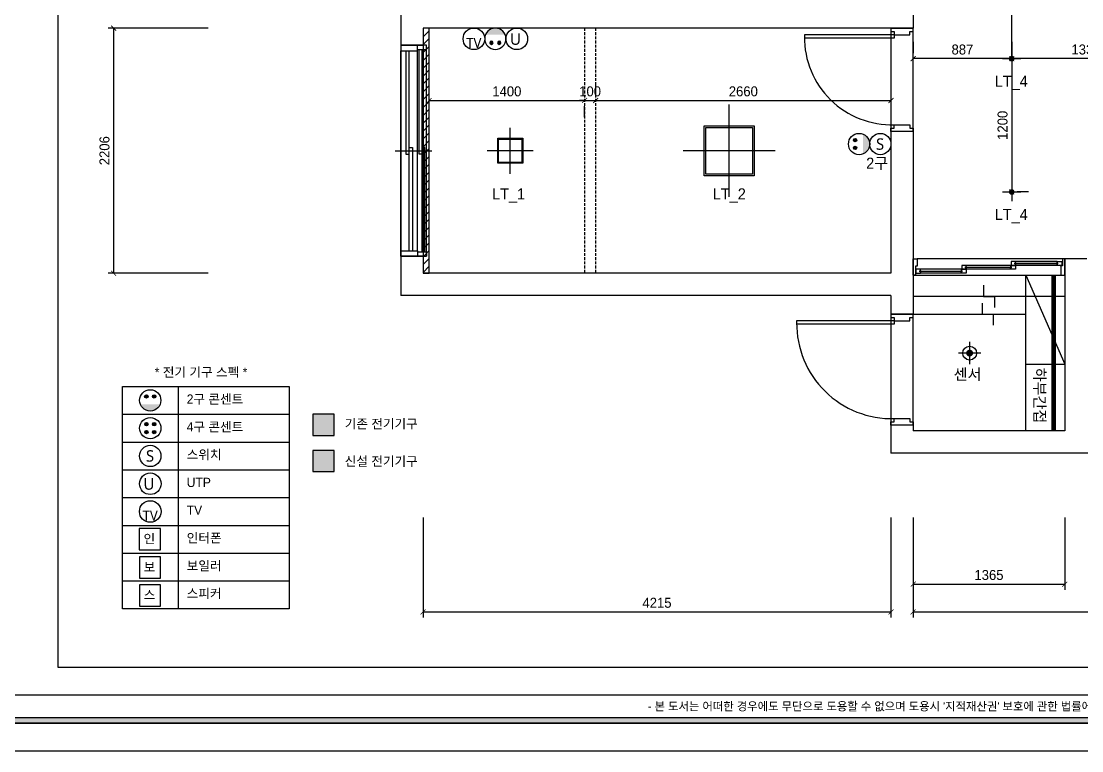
# Model space of a CAD drawing. Header units: inches. Extents: x 69359 to 144970, y -4972 to 56514.
# Drawn here: x 98087 to 107640, y 22541 to 29108 of the extents above; entities that cross this region are included whole.
import ezdxf
from ezdxf.enums import TextEntityAlignment as Align

# ---------------------------------------------------------------- set-up
doc = ezdxf.new("R2010")
doc.units = ezdxf.units.IN
doc.header["$LTSCALE"] = 50
doc.header["$MEASUREMENT"] = 0
doc.linetypes.add('DASHED', pattern=[0.75, 0.5, -0.25])
doc.linetypes.add('HID', pattern=[2.5, 1.5, -1])
for name, color, linetype in [('0-ELC TEXT', 7, 'Continuous'), ('02-WAL', 2, 'Continuous'), ('03-WAL NEW', 3, 'Continuous'), ('04-WIN', 4, 'Continuous'), ('06-FUR', 6, 'Continuous'), ('06-LIGHT', 4, 'Continuous'), ('07-DIM', 5, 'Continuous'), ('07-DIM WAL', 5, 'Continuous'), ('3.기호.계단선', 30, 'Continuous'), ('CEIL-LIGHT', 7, 'Continuous'), ('FORM(YOURNAME)-1', 1, 'Continuous'), ('FORM(YOURNAME)-11', 1, 'Continuous'), ('FUR', 8, 'DASHED'), ('RC-LIGHT', 7, 'Continuous'), ('도면층4', 4, 'Continuous'), ('도면층5', 5, 'Continuous'), ('도면층8', 8, 'Continuous'), ('설비', 7, 'Continuous')]:
    doc.layers.add(name, color=color, linetype=linetype)
doc.styles.get("Standard").update_dxf_attribs({"font": 'txt.shx', "bigfont": 'whgtxt.shx'})
doc.styles.add('YOURNAME', font='HY울릉도M.TTF')
doc.styles.add('코레일둥고', font='Korail_Round_Gothic_Medium.ttf')
doc.dimstyles.new('YOURNAME-50', dxfattribs={"dimscale": 50, "dimtxt": 1.8, "dimasz": 0.9, "dimexe": 1, "dimexo": 3, "dimgap": 0.7, "dimtad": 1, "dimdec": 0, "dimzin": 0, "dimdsep": 46, "dimtxsty": 'YOURNAME', "dimblk": 'ARCHTICK', "dimcen": 0, "dimclrd": 1, "dimclre": 1, "dimclrt": 7, "dimadec": 0, "dimazin": 0, "dimtfac": 1, "dimtdec": 0, "dimtix": 1, "dimtmove": 2, "dimatfit": 3, "dimldrblk": 'ARCHTICK', "dimfxl": 1, "dimtolj": 1, "dimtzin": 0, "dimarcsym": 0})

# ---------------------------------------------------------------- blocks, each defined once
blk = doc.blocks.new('FORM-ELEVATION')
at = {"layer": 'FORM(YOURNAME)-11'}
h = blk.add_hatch(color=256, dxfattribs=at)
h.dxf.hatch_style = 1
h.paths.add_polyline_path([(-10309, 35708), (71691, 35708), (71691, 35508), (-10309, 35508)])
h.paths.add_polyline_path([(-10309, -21492), (71691, -21492), (71691, -21692), (-10309, -21692)])
at = {"layer": 'Defpoints', "color": 158}
blk.add_line((62481, -20692), (-10309, -20692), dxfattribs=at)
for points in [[(-10309, -21692), (71691, -21692), (71691, 35708), (-10309, 35708)], [(-8309, 33708), (61071, 33708), (61071, -19692), (-8309, -19692)]]:
    blk.add_lwpolyline(points, close=True, dxfattribs=at)
at = {"layer": 'FORM(YOURNAME)-11', "color": 250}
blk.add_lwpolyline([(-11309, -22692), (72691, -22692), (72691, 36708), (-11309, 36708)], close=True, dxfattribs=at)
at = {"layer": 'FORM(YOURNAME)-11'}
blk.add_lwpolyline([(-10309, -21492), (71691, -21492), (71691, -21692), (-10309, -21692)], close=True, dxfattribs=at)
at = {"layer": 'FORM(YOURNAME)-11', "color": 1, "style": 'YOURNAME'}
blk.add_text("- 본 도서는 어떠한 경우에도 무단으로 도용할 수 없으며 도용시 '지적재산권' 보호에 관한 법률에 의거, 법적 분쟁이 발생합니다.  또한 본 도서에 관한 모든 저작권은 당사에 있습니다. -", height=300, dxfattribs=at).set_placement((28146, -21092), align=Align.MIDDLE_CENTER)
at = {"layer": 'FORM(YOURNAME)-11', "color": 3, "style": 'YOURNAME'}
for tag, height, p in [('1', 450, (71041, -1219)), ('2', 450, (71041, -1863)), ('3', 450, (71041, -3150)), ('4', 450, (71041, -5081)), ('5', 515, (71041, -7398)), ('6', 515, (71041, -9650)), ('7', 515, (71041, -11903)), ('8', 515, (71041, -14155)), ('9', 515, (71041, -16408)), ('10', 515, (66791, -18596)), ('11', 515, (71041, -18660)), ('12', 515, (66791, -20848)), ('13', 515, (71041, -20848))]:
    blk.add_attdef(tag, text='', height=height, dxfattribs=at).set_placement(p, align=Align.MIDDLE_RIGHT)
blk = doc.blocks.new('_ArchTick')
at = {"color": 0, "linetype": 'ByBlock', "const_width": 0.15}
blk.add_lwpolyline([(-0.5, -0.5), (0.5, 0.5)], dxfattribs=at)
blk = doc.blocks.new('*D49')
at = {"layer": '07-DIM', "color": 1, "lineweight": -2, "transparency": 16777216}
for p, q in [((99769.8, 29045.5), (98869.8, 29045.5)), ((98919.8, 29045.5), (98919.8, 26839.5)), ((99769.8, 26839.5), (98869.8, 26839.5))]:
    blk.add_line(p, q, dxfattribs=at)
at = {"layer": 'Defpoints', "color": 0, "transparency": 16777216}
for p in [(99919.8, 29045.5), (98919.8, 26839.5), (99919.8, 26839.5)]:
    blk.add_point(p, dxfattribs=at)
at = {"layer": '07-DIM', "color": 1, "lineweight": -2, "transparency": 16777216, "xscale": 45, "yscale": 45, "zscale": 45}
for p, rotation in [((98919.8, 29045.5), 90), ((98919.8, 26839.5), 270)]:
    blk.add_blockref('_ArchTick', p, dxfattribs=dict(at, rotation=rotation))
at = {"layer": '07-DIM', "color": 7, "transparency": 16777216, "insert": (98837.9, 27942.5), "char_height": 90, "attachment_point": 5, "rotation": 90, "style": 'YOURNAME'}
blk.add_mtext('\\A1;2206', dxfattribs=at)
blk = doc.blocks.new('*D54')
at = {"layer": '07-DIM', "color": 1, "lineweight": -2, "transparency": 16777216}
for p, q in [((101706.3, 24640.5), (101706.3, 23740.5)), ((105921.3, 24640.5), (105921.3, 23740.5)), ((101706.3, 23790.5), (105921.3, 23790.5))]:
    blk.add_line(p, q, dxfattribs=at)
at = {"layer": 'Defpoints', "color": 0, "transparency": 16777216}
for p in [(101706.3, 24790.5), (105921.3, 24790.5), (105921.3, 23790.5)]:
    blk.add_point(p, dxfattribs=at)
at = {"layer": '07-DIM', "color": 1, "lineweight": -2, "transparency": 16777216, "xscale": 45, "yscale": 45, "zscale": 45, "rotation": 180}
blk.add_blockref('_ArchTick', (101706.3, 23790.5), dxfattribs=at)
at = {"layer": '07-DIM', "color": 1, "lineweight": -2, "transparency": 16777216, "xscale": 45, "yscale": 45, "zscale": 45}
blk.add_blockref('_ArchTick', (105921.3, 23790.5), dxfattribs=at)
at = {"layer": '07-DIM', "color": 7, "transparency": 16777216, "insert": (103813.8, 23872.2), "char_height": 90, "attachment_point": 5, "style": 'YOURNAME'}
blk.add_mtext('\\A1;4215', dxfattribs=at)
blk = doc.blocks.new('*D55')
at = {"layer": '07-DIM', "color": 1, "lineweight": -2, "transparency": 16777216}
for p, q in [((106121.3, 24640.5), (106121.3, 23990.5)), ((107486.3, 24640.5), (107486.3, 23990.5)), ((106121.3, 24040.5), (107486.3, 24040.5))]:
    blk.add_line(p, q, dxfattribs=at)
at = {"layer": 'Defpoints', "color": 0, "transparency": 16777216}
for p in [(106121.3, 24790.5), (107486.3, 24790.5), (107486.3, 24040.5)]:
    blk.add_point(p, dxfattribs=at)
at = {"layer": '07-DIM', "color": 1, "lineweight": -2, "transparency": 16777216, "xscale": 45, "yscale": 45, "zscale": 45, "rotation": 180}
blk.add_blockref('_ArchTick', (106121.3, 24040.5), dxfattribs=at)
at = {"layer": '07-DIM', "color": 1, "lineweight": -2, "transparency": 16777216, "xscale": 45, "yscale": 45, "zscale": 45}
blk.add_blockref('_ArchTick', (107486.3, 24040.5), dxfattribs=at)
at = {"layer": '07-DIM', "color": 7, "transparency": 16777216, "insert": (106803.8, 24122.4), "char_height": 90, "attachment_point": 5, "style": 'YOURNAME'}
blk.add_mtext('\\A1;1365', dxfattribs=at)
blk = doc.blocks.new('*D57')
at = {"layer": '07-DIM', "color": 1, "lineweight": -2, "transparency": 16777216}
for p, q in [((106121.3, 24640.5), (106121.3, 23740.5)), ((111086.3, 24640.5), (111086.3, 23740.5)), ((106121.3, 23790.5), (111086.3, 23790.5))]:
    blk.add_line(p, q, dxfattribs=at)
at = {"layer": 'Defpoints', "color": 0, "transparency": 16777216}
for p in [(106121.3, 24790.5), (111086.3, 24790.5), (111086.3, 23790.5)]:
    blk.add_point(p, dxfattribs=at)
at = {"layer": '07-DIM', "color": 1, "lineweight": -2, "transparency": 16777216, "xscale": 45, "yscale": 45, "zscale": 45, "rotation": 180}
blk.add_blockref('_ArchTick', (106121.3, 23790.5), dxfattribs=at)
at = {"layer": '07-DIM', "color": 1, "lineweight": -2, "transparency": 16777216, "xscale": 45, "yscale": 45, "zscale": 45}
blk.add_blockref('_ArchTick', (111086.3, 23790.5), dxfattribs=at)
at = {"layer": '07-DIM', "color": 7, "transparency": 16777216, "insert": (108603.8, 23872.5), "char_height": 90, "attachment_point": 5, "style": 'YOURNAME'}
blk.add_mtext('\\A1;4965', dxfattribs=at)
blk = doc.blocks.new('flll')
at = {"layer": '02-WAL'}
for p, q in [((118230.3, 29058.2), (118230.3, 28165.2)), ((122845.3, 28488.2), (122845.3, 28318.2)), ((122845.3, 28318.2), (118430.3, 28318.2)), ((118430.3, 28318.2), (118430.3, 28165.2)), ((122645.3, 27388.2), (122645.3, 26112.2)), ((122845.3, 27388.2), (122645.3, 27388.2)), ((122845.3, 27388.2), (122845.3, 25743.2)), ((118230.3, 26265.2), (118230.3, 25912.2)), ((118430.3, 26265.2), (118430.3, 26112.2)), ((124410.3, 26243.2), (124210.3, 26243.2)), ((124210.3, 26243.2), (124210.3, 24693.2)), ((122645.3, 26112.2), (118430.3, 26112.2)), ((122645.3, 25912.2), (118230.3, 25912.2)), ((122645.3, 25912.2), (122645.3, 25743.2)), ((122845.3, 25743.2), (122645.3, 25743.2)), ((122645.3, 24743.2), (122645.3, 24493.2)), ((122845.3, 24743.2), (122645.3, 24743.2)), ((122845.3, 24743.2), (122845.3, 24693.2)), ((124210.3, 24693.2), (122845.3, 24693.2)), ((129632.3, 24493.2), (122645.3, 24493.2))]:
    blk.add_line(p, q, dxfattribs=at)
at = {"layer": '02-WAL', "color": 7}
blk.add_line((124210.3, 25903.2), (122845.3, 25903.2), dxfattribs=at)
at = {"layer": '02-WAL'}
for points in [[(118230.3, 28165.2), (118430.3, 28165.2)], [(118430.3, 26265.2), (118230.3, 26265.2)]]:
    blk.add_lwpolyline(points, dxfattribs=at)
at = {"layer": '02-WAL', "color": 7}
blk.add_lwpolyline([(123477.8, 26003.2), (123477.8, 25903.2), (123577.8, 25903.2), (123577.8, 25803.2)], dxfattribs=at)
at = {"layer": '04-WIN'}
for p, q in [((118230.3, 26315.2), (118230.3, 28115.2)), ((118380.3, 28125.2), (118380.3, 28165.2)), ((118380.3, 26315.2), (118380.3, 28115.2)), ((118460.3, 26305.2), (118460.3, 28125.2)), ((118180.3, 27215.2), (118510.3, 27215.2)), ((118380.3, 26305.2), (118380.3, 26265.2))]:
    blk.add_line(p, q, dxfattribs=at)
blk.add_lwpolyline([(118460.3, 28165.2), (118230.3, 28165.2), (118230.3, 26265.2), (118460.3, 26265.2)], close=True, dxfattribs=at)
for points in [[(118280.3, 28165.2), (118230.3, 28165.2), (118230.3, 28115.2), (118380.3, 28115.2), (118380.3, 28125.2), (118460.3, 28125.2), (118460.3, 28165.2)], [(118275.3, 28115.2), (118275.3, 27185.2), (118305.3, 27185.2), (118305.3, 28115.2)], [(118420.3, 28125.2), (118420.3, 27185.2), (118395.3, 27185.2), (118395.3, 28125.2)], [(118305.3, 26315.2), (118305.3, 27245.2), (118335.3, 27245.2), (118335.3, 26315.2)], [(118445.3, 26305.2), (118445.3, 27245.2), (118420.3, 27245.2), (118420.3, 26305.2)], [(118280.3, 26265.2), (118230.3, 26265.2), (118230.3, 26315.2), (118380.3, 26315.2), (118380.3, 26305.2), (118460.3, 26305.2), (118460.3, 26265.2)]]:
    blk.add_lwpolyline(points, dxfattribs=at)
at = {"layer": '도면층4'}
for p, q in [((122845.3, 28318.2), (122645.3, 28318.2)), ((122645.3, 28318.2), (122645.3, 27388.2)), ((122645.3, 28318.2), (122845.3, 28318.2)), ((122845.3, 27388.2), (122845.3, 28318.2)), ((122675.3, 28258.2), (121865.3, 28258.2)), ((121865.3, 28258.2), (121865.3, 28228.2)), ((122675.3, 28228.2), (121865.9, 28228.2)), ((122675.3, 28258.2), (122675.3, 28228.2)), ((122845.3, 25743.2), (122645.3, 25743.2)), ((122645.3, 25743.2), (122645.3, 24743.2)), ((122645.3, 25743.2), (122845.3, 25743.2)), ((122845.3, 24743.2), (122845.3, 25743.2)), ((122675.3, 25683.2), (121795.3, 25683.2)), ((121795.3, 25683.2), (121795.3, 25653.2)), ((122675.3, 25653.2), (121795.9, 25653.2)), ((122675.3, 25683.2), (122675.3, 25653.2))]:
    blk.add_line(p, q, dxfattribs=at)
for points in [[(122645.3, 28318.2), (122645.3, 28288.2), (122675.3, 28288.2), (122675.3, 28258.2), (122815.3, 28258.2), (122815.3, 28288.2), (122845.3, 28288.2), (122845.3, 28318.2), (122645.3, 28318.2)], [(122645.3, 27388.2), (122645.3, 27418.2), (122675.3, 27418.2), (122675.3, 27448.2), (122815.3, 27448.2), (122815.3, 27418.2), (122845.3, 27418.2), (122845.3, 27388.2), (122645.3, 27388.2)], [(122645.3, 25743.2), (122645.3, 25713.2), (122675.3, 25713.2), (122675.3, 25683.2), (122815.3, 25683.2), (122815.3, 25713.2), (122845.3, 25713.2), (122845.3, 25743.2), (122645.3, 25743.2)], [(122645.3, 24743.2), (122645.3, 24773.2), (122675.3, 24773.2), (122675.3, 24803.2), (122815.3, 24803.2), (122815.3, 24773.2), (122845.3, 24773.2), (122845.3, 24743.2), (122645.3, 24743.2)]]:
    blk.add_lwpolyline(points, dxfattribs=at)
at = {"layer": '도면층5'}
for centre, radius, start, end in [((122653.1, 28235.7), 787.8, 179.45453, 271.61638), ((122653.1, 25660.7), 857.8, 179.49903, 271.48597)]:
    blk.add_arc(centre, radius, start, end, dxfattribs=at)
blk = doc.blocks.new('fffer')
at = {"layer": '3.기호.계단선'}
h = blk.add_hatch(dxfattribs=at)
h.set_pattern_fill('_USER', color=8, scale=50, angle=45, pattern_type=0)
h.set_pattern_definition([(45, (-24153.284, 335.49), (-35.35534, 35.35534), [])])
h.paths.add_polyline_path([(101706.3, 29045.5), (101706.3, 26839.5), (101761.3, 26839.5), (101761.3, 29045.5)])
at = {"layer": '03-WAL NEW', "color": 8}
blk.add_line((106121.3, 26470.5), (107136.3, 26470.5), dxfattribs=at)
blk.add_lwpolyline([(106741.8, 26570.5), (106741.8, 26470.5), (106841.8, 26470.5), (106841.8, 26370.5)], dxfattribs=at)
at = {"layer": '06-FUR', "color": 8}
for p in [(107136.3, 26820.5), (107136.3, 26020.5)]:
    blk.add_line(p, (107486.3, 26020.5), dxfattribs=at)
blk.add_lwpolyline([(107486.3, 25420.5), (107136.3, 25420.5), (107136.3, 26820.5), (107486.3, 26820.5), (107486.3, 25420.5)], dxfattribs=at)
at = {"layer": '3.기호.계단선', "color": 8}
blk.add_lwpolyline([(101706.3, 29045.5), (101706.3, 26839.5), (101761.3, 26839.5), (101761.3, 29045.5), (101706.3, 29045.5)], dxfattribs=at)
at = {"layer": '도면층8'}
for p, q in [((107465.9, 26970.5), (106156.3, 26970.5)), ((107416.7, 26944.7), (107043.7, 26944.7)), ((106554.9, 26874.6), (106187.3, 26874.6)), ((107043.7, 26909.7), (106569.1, 26909.7)), ((106999.3, 26874.6), (106569.1, 26874.6)), ((107416.7, 26909.7), (107043.7, 26909.7)), ((107451.2, 26902.5), (107451.2, 26904.9)), ((106121.3, 26820.5), (107486.3, 26820.5)), ((106554.9, 26839.5), (106187.3, 26839.5))]:
    blk.add_line(p, q, dxfattribs=at)
for points in [[(106121.3, 26970.5), (106121.3, 26970.5), (106156.3, 26970.5), (106156.3, 26902.5), (106141.7, 26902.5), (106141.7, 26820.5), (106121.3, 26820.5), (106121.3, 26970.5)], [(107486.3, 26825.5), (107486.3, 26970.5), (107465.9, 26970.5), (107465.9, 26904.9), (107451.2, 26904.9), (107451.2, 26820.5), (107486.3, 26820.5), (107486.3, 26825.5)], [(106187.3, 26863.8), (106190.5, 26862.2), (106191.1, 26861.1), (106191.8, 26859.4)], [(106187.3, 26850.3), (106190.5, 26851.9), (106191.1, 26853.1), (106191.8, 26854.7)], [(106191.8, 26859.4), (106550.4, 26859.4), (106550.4, 26854.7), (106191.8, 26854.7), (106191.8, 26859.4), (106191.8, 26854.7)], [(106554.9, 26863.8), (106551.6, 26862.2), (106551, 26861.1), (106550.4, 26859.4)], [(106554.9, 26850.3), (106551.6, 26851.9), (106551, 26853.1), (106550.4, 26854.7)], [(106599.3, 26898.9), (106602.5, 26897.3), (106603.1, 26896.1), (106603.7, 26894.5)], [(106599.3, 26885.4), (106602.5, 26887), (106603.1, 26888.1), (106603.7, 26889.8)], [(106603.7, 26894.5), (106994.8, 26894.5), (106994.8, 26889.8), (106603.7, 26889.8), (106603.7, 26894.5), (106603.7, 26889.8)], [(106999.3, 26898.9), (106996, 26897.3), (106995.4, 26896.1), (106994.8, 26894.5)], [(106999.3, 26885.4), (106996, 26887), (106995.4, 26888.1), (106994.8, 26889.8)], [(107043.7, 26934), (107046.9, 26932.4), (107047.5, 26931.2), (107048.2, 26929.5)], [(107043.7, 26920.4), (107046.9, 26922.1), (107047.5, 26923.2), (107048.2, 26924.9)], [(107048.2, 26929.5), (107420.8, 26929.5), (107420.8, 26924.9), (107048.2, 26924.9), (107048.2, 26929.5), (107048.2, 26924.9)], [(107416.7, 26934), (107413.5, 26932.4), (107412.9, 26931.2), (107412.3, 26929.5)], [(107416.7, 26920.4), (107413.5, 26922.1), (107412.9, 26923.2), (107412.3, 26924.9)]]:
    blk.add_lwpolyline(points, dxfattribs=at)
for points in [[(107043.7, 26933.1), (107043.7, 26944.7), (107002.8, 26944.7), (107002.8, 26909.7), (107043.7, 26909.7), (107043.7, 26921.4), (107037.2, 26923.4), (107037.2, 26931)], [(107461.2, 26909.7), (107416.7, 26909.7), (107416.7, 26921.4), (107423.2, 26923.4), (107423.2, 26931), (107416.7, 26933.1), (107416.7, 26944.7), (107461.2, 26944.7)], [(106187.3, 26862.9), (106187.3, 26874.6), (106146.4, 26874.6), (106146.4, 26839.5), (106187.3, 26839.5), (106187.3, 26851.2), (106180.8, 26853.3), (106180.8, 26860.8)], [(106599.3, 26839.5), (106554.9, 26839.5), (106554.9, 26851.2), (106561.3, 26853.3), (106561.3, 26860.8), (106554.9, 26862.9), (106554.9, 26874.6), (106599.3, 26874.6)], [(106599.3, 26898), (106599.3, 26909.7), (106558.4, 26909.7), (106558.4, 26874.6), (106599.3, 26874.6), (106599.3, 26886.3), (106592.8, 26888.4), (106592.8, 26895.9)], [(107043.7, 26874.6), (106999.3, 26874.6), (106999.3, 26886.3), (107005.7, 26888.4), (107005.7, 26895.9), (106999.3, 26898), (106999.3, 26909.7), (107043.7, 26909.7)]]:
    blk.add_lwpolyline(points, close=True, dxfattribs=at)
at = {"color": 8}
blk.add_blockref('flll', (-16724, 727.3), dxfattribs=at)
blk = doc.blocks.new('600f')
at = {"layer": 'CEIL-LIGHT', "color": 1}
for p, q in [((110045, 32274), (110045, 33380)), ((110597, 32827), (109492, 32827))]:
    blk.add_line(p, q, dxfattribs=at)
at = {"layer": 'CEIL-LIGHT', "color": 4}
blk.add_lwpolyline([(109745, 33127), (110345, 33127), (110345, 32527), (109745, 32527), (109745, 33127)], dxfattribs=at)
at = {"layer": 'CEIL-LIGHT', "color": 8}
blk.add_lwpolyline([(109765, 33107), (110325, 33107), (110325, 32547), (109765, 32547)], close=True, dxfattribs=at)
blk = doc.blocks.new('hallogen')
h = blk.add_hatch(color=256)
h.dxf.hatch_style = 1
edge = h.paths.add_edge_path()
edge.add_arc((48591.7, 60854.3), 31.2, 0, 360, ccw=False)
at = {"color": 1, "linetype": 'Continuous'}
for p, q in [((48591.7, 60954.3), (48591.7, 60754.3)), ((48691.7, 60854.3), (48491.7, 60854.3))]:
    blk.add_line(p, q, dxfattribs=at)
at = {"color": 4, "linetype": 'Continuous'}
blk.add_circle((48591.7, 60854.3), 62.5, dxfattribs=at)
blk = doc.blocks.new('egoo')
at = {"layer": '설비'}
h = blk.add_hatch(color=140, dxfattribs=at)
edge = h.paths.add_edge_path()
edge.add_arc((1015645, 443434), 22.3, 0, 360)
h = blk.add_hatch(color=140, dxfattribs=at)
edge = h.paths.add_edge_path()
edge.add_arc((1015748, 443434), 22.3, 0, 360)
h = blk.add_hatch(color=140, dxfattribs=at)
edge = h.paths.add_edge_path()
edge.add_line((1015826, 443329), (1015567, 443329))
edge.add_ellipse((1015696, 443381), major_axis=(99, 99), ratio=1, start_angle=156.9578, end_angle=293.0422)
at = {"layer": '설비', "color": 140}
for centre, radius in [((1015696, 443381), 140), ((1015645, 443434), 22.3), ((1015748, 443434), 22.3)]:
    blk.add_circle(centre, radius, dxfattribs=at)
blk = doc.blocks.new('swich')
at = {"layer": '설비', "color": 140}
blk.add_circle((372828.6, -86554.1), 84, dxfattribs=at)
at = {"layer": '설비', "color": 140, "insert": (372858.7, -86509.1), "char_height": 90, "attachment_point": 3}
blk.add_mtext_dynamic_manual_height_columns('{\\fMalgun Gothic|b0|i0|c129|p50;S}', width=143.497, gutter_width=1, heights=[0], dxfattribs=at)
blk = doc.blocks.new('utp')
at = {"layer": '설비', "color": 140}
blk.add_circle((372928, -86921), 140, dxfattribs=at)
at = {"layer": '설비', "color": 140, "insert": (372982, -87001), "char_height": 150, "attachment_point": 9}
blk.add_mtext_dynamic_manual_height_columns('{\\fMalgun Gothic|b0|i0|c129|p50;U}', width=275.64, gutter_width=1, heights=[0], dxfattribs=at)
blk = doc.blocks.new('TV')
at = {"layer": '설비', "color": 140}
blk.add_circle((146227, 46947), 140, dxfattribs=at)
at = {"layer": '설비', "color": 140, "insert": (146088, 46828), "char_height": 130, "attachment_point": 7}
blk.add_mtext_dynamic_manual_height_columns('\\pxsm1,qc;{\\fMalgun Gothic|b0|i0|c129|p50;TV}', width=275.64, gutter_width=1, heights=[0], dxfattribs=at)
blk = doc.blocks.new('fffdad')
h = blk.add_hatch(color=256)
h.dxf.hatch_style = 1
edge = h.paths.add_edge_path()
edge.add_arc((39399.3, 38618.2), 26, 90, 450, ccw=False)
at = {"color": 1, "linetype": 'Continuous'}
for p, q in [((39399.3, 38701.6), (39399.3, 38534.9)), ((39316, 38618.2), (39482.6, 38618.2))]:
    blk.add_line(p, q, dxfattribs=at)
blk = doc.blocks.new('*D109')
at = {"layer": '07-DIM', "color": 1, "lineweight": -2, "transparency": 16777216}
for p, q in [((107008.3, 28921), (107008.3, 28821)), ((108346.7, 28921), (108346.7, 28821)), ((108346.7, 28771), (107008.3, 28771))]:
    blk.add_line(p, q, dxfattribs=at)
at = {"layer": 'Defpoints', "color": 0, "transparency": 16777216}
for p in [(107008.3, 28771), (107008.3, 28771), (108346.7, 28771)]:
    blk.add_point(p, dxfattribs=at)
at = {"layer": '07-DIM', "color": 1, "lineweight": -2, "transparency": 16777216, "xscale": 45, "yscale": 45, "zscale": 45, "rotation": 180}
blk.add_blockref('_ArchTick', (107008.3, 28771), dxfattribs=at)
at = {"layer": '07-DIM', "color": 1, "lineweight": -2, "transparency": 16777216, "xscale": 45, "yscale": 45, "zscale": 45}
blk.add_blockref('_ArchTick', (108346.7, 28771), dxfattribs=at)
at = {"layer": '07-DIM', "color": 7, "transparency": 16777216, "insert": (107677.5, 28852.9), "char_height": 90, "attachment_point": 5, "style": 'YOURNAME'}
blk.add_mtext('\\A1;1338', dxfattribs=at)
blk = doc.blocks.new('*D110')
at = {"layer": '07-DIM', "color": 1, "lineweight": -2, "transparency": 16777216}
for p, q in [((106121.3, 28921), (106121.3, 28821)), ((107008.3, 28921), (107008.3, 28821)), ((107008.3, 28771), (106121.3, 28771))]:
    blk.add_line(p, q, dxfattribs=at)
at = {"layer": 'Defpoints', "color": 0, "transparency": 16777216}
for p in [(106121.3, 28771), (106121.3, 28771), (107008.3, 28771)]:
    blk.add_point(p, dxfattribs=at)
at = {"layer": '07-DIM', "color": 1, "lineweight": -2, "transparency": 16777216, "xscale": 45, "yscale": 45, "zscale": 45, "rotation": 180}
blk.add_blockref('_ArchTick', (106121.3, 28771), dxfattribs=at)
at = {"layer": '07-DIM', "color": 1, "lineweight": -2, "transparency": 16777216, "xscale": 45, "yscale": 45, "zscale": 45}
blk.add_blockref('_ArchTick', (107008.3, 28771), dxfattribs=at)
at = {"layer": '07-DIM', "color": 7, "transparency": 16777216, "insert": (106564.8, 28852.8), "char_height": 90, "attachment_point": 5, "style": 'YOURNAME'}
blk.add_mtext('\\A1;887', dxfattribs=at)
blk = doc.blocks.new('*D111')
at = {"layer": '07-DIM', "color": 1, "lineweight": -2, "transparency": 16777216}
for p, q in [((107008.3, 28771), (107008.3, 27571)), ((107158.3, 28771), (107058.3, 28771)), ((107158.3, 27571), (107058.3, 27571))]:
    blk.add_line(p, q, dxfattribs=at)
at = {"layer": 'Defpoints', "color": 0, "transparency": 16777216}
for p in [(107008.3, 28771), (107008.3, 27571), (107008.3, 27571)]:
    blk.add_point(p, dxfattribs=at)
at = {"layer": '07-DIM', "color": 1, "lineweight": -2, "transparency": 16777216, "xscale": 45, "yscale": 45, "zscale": 45}
for p, rotation in [((107008.3, 28771), 90), ((107008.3, 27571), 270)]:
    blk.add_blockref('_ArchTick', p, dxfattribs=dict(at, rotation=rotation))
at = {"layer": '07-DIM', "color": 7, "transparency": 16777216, "insert": (106926.5, 28171), "char_height": 90, "attachment_point": 5, "rotation": 90, "style": 'YOURNAME'}
blk.add_mtext('\\A1;1200', dxfattribs=at)
blk = doc.blocks.new('*D112')
at = {"layer": '07-DIM', "color": 1, "lineweight": -2, "transparency": 16777216}
for p, q in [((107008.3, 28771), (107008.3, 29971)), ((107158.3, 29971), (107058.3, 29971)), ((107158.3, 28771), (107058.3, 28771))]:
    blk.add_line(p, q, dxfattribs=at)
at = {"layer": 'Defpoints', "color": 0, "transparency": 16777216}
for p in [(107008.3, 29971), (107008.3, 29971), (107008.3, 28771)]:
    blk.add_point(p, dxfattribs=at)
at = {"layer": '07-DIM', "color": 1, "lineweight": -2, "transparency": 16777216, "xscale": 45, "yscale": 45, "zscale": 45}
for p, rotation in [((107008.3, 29971), 90), ((107008.3, 28771), 270)]:
    blk.add_blockref('_ArchTick', p, dxfattribs=dict(at, rotation=rotation))
at = {"layer": '07-DIM', "color": 7, "transparency": 16777216, "insert": (106926.5, 29371), "char_height": 90, "attachment_point": 5, "rotation": 90, "style": 'YOURNAME'}
blk.add_mtext('\\A1;1200', dxfattribs=at)
blk = doc.blocks.new('*D269')
at = {"layer": '07-DIM WAL', "color": 1, "lineweight": -2, "transparency": 16777216}
for p, q in [((101761.3, 28394.3), (103161.3, 28394.3)), ((101761.3, 28244.3), (101761.3, 28344.3)), ((103161.3, 28244.3), (103161.3, 28344.3))]:
    blk.add_line(p, q, dxfattribs=at)
at = {"layer": 'Defpoints', "color": 0, "transparency": 16777216}
for p in [(101761.3, 28394.3), (103161.3, 28394.3), (103161.3, 28394.3)]:
    blk.add_point(p, dxfattribs=at)
at = {"layer": '07-DIM WAL', "color": 1, "lineweight": -2, "transparency": 16777216, "xscale": 45, "yscale": 45, "zscale": 45, "rotation": 180}
blk.add_blockref('_ArchTick', (101761.3, 28394.3), dxfattribs=at)
at = {"layer": '07-DIM WAL', "color": 1, "lineweight": -2, "transparency": 16777216, "xscale": 45, "yscale": 45, "zscale": 45}
blk.add_blockref('_ArchTick', (103161.3, 28394.3), dxfattribs=at)
at = {"layer": '07-DIM WAL', "color": 7, "transparency": 16777216, "insert": (102461.3, 28476.1), "char_height": 90, "attachment_point": 5, "style": 'YOURNAME'}
blk.add_mtext('\\A1;1400', dxfattribs=at)
blk = doc.blocks.new('*D270')
at = {"layer": '07-DIM WAL', "color": 1, "lineweight": -2, "transparency": 16777216}
for p, q in [((103261.3, 28544.3), (103261.3, 28444.3)), ((103161.3, 28394.3), (103116.3, 28394.3)), ((103161.3, 28394.3), (103261.3, 28394.3)), ((103261.3, 28394.3), (103306.3, 28394.3)), ((103161.3, 28244.3), (103161.3, 28344.3))]:
    blk.add_line(p, q, dxfattribs=at)
at = {"layer": 'Defpoints', "color": 0, "transparency": 16777216}
for p in [(103161.3, 28394.3), (103261.3, 28394.3), (103261.3, 28394.3)]:
    blk.add_point(p, dxfattribs=at)
at = {"layer": '07-DIM WAL', "color": 1, "lineweight": -2, "transparency": 16777216, "xscale": 45, "yscale": 45, "zscale": 45}
blk.add_blockref('_ArchTick', (103161.3, 28394.3), dxfattribs=at)
at = {"layer": '07-DIM WAL', "color": 1, "lineweight": -2, "transparency": 16777216, "xscale": 45, "yscale": 45, "zscale": 45, "rotation": 180}
blk.add_blockref('_ArchTick', (103261.3, 28394.3), dxfattribs=at)
at = {"layer": '07-DIM WAL', "color": 7, "transparency": 16777216, "insert": (103211.3, 28476.1), "char_height": 90, "attachment_point": 5, "style": 'YOURNAME'}
blk.add_mtext('\\A1;100', dxfattribs=at)
blk = doc.blocks.new('*D271')
at = {"layer": '07-DIM WAL', "color": 1, "lineweight": -2, "transparency": 16777216}
for p, q in [((103261.3, 28544.3), (103261.3, 28444.3)), ((105921.3, 28544.3), (105921.3, 28444.3)), ((103261.3, 28394.3), (105921.3, 28394.3))]:
    blk.add_line(p, q, dxfattribs=at)
at = {"layer": 'Defpoints', "color": 0, "transparency": 16777216}
for p in [(103261.3, 28394.3), (105921.3, 28394.3), (105921.3, 28394.3)]:
    blk.add_point(p, dxfattribs=at)
at = {"layer": '07-DIM WAL', "color": 1, "lineweight": -2, "transparency": 16777216, "xscale": 45, "yscale": 45, "zscale": 45, "rotation": 180}
blk.add_blockref('_ArchTick', (103261.3, 28394.3), dxfattribs=at)
at = {"layer": '07-DIM WAL', "color": 1, "lineweight": -2, "transparency": 16777216, "xscale": 45, "yscale": 45, "zscale": 45}
blk.add_blockref('_ArchTick', (105921.3, 28394.3), dxfattribs=at)
at = {"layer": '07-DIM WAL', "color": 7, "transparency": 16777216, "insert": (104591.3, 28476.2), "char_height": 90, "attachment_point": 5, "style": 'YOURNAME'}
blk.add_mtext('\\A1;2660', dxfattribs=at)

msp = doc.modelspace()

# ---------------------------------------------------------------- hatches: boundary and pattern name
at = {"layer": 'RC-LIGHT'}
h = msp.add_hatch(color=140, dxfattribs=at)
h.dxf.hatch_style = 1
h.paths.add_polyline_path([(100715.2, 25378.1), (100906.9, 25378.1), (100906.9, 25569.7), (100715.2, 25569.7)])
h = msp.add_hatch(color=10, dxfattribs=at)
h.dxf.hatch_style = 1
h.paths.add_polyline_path([(100715.2, 25053.2), (100906.9, 25053.2), (100906.9, 25244.9), (100715.2, 25244.9)])
at = {"layer": '설비'}
h = msp.add_hatch(color=140, dxfattribs=at)
edge = h.paths.add_edge_path()
edge.add_arc((99214.6, 25480.5), 15.3, 0, 360)
h = msp.add_hatch(color=140, dxfattribs=at)
edge = h.paths.add_edge_path()
edge.add_arc((99214.6, 25409), 15.3, 0, 360)
h = msp.add_hatch(color=140, dxfattribs=at)
edge = h.paths.add_edge_path()
edge.add_arc((99284.6, 25480.5), 15.3, 0, 360)
h = msp.add_hatch(color=140, dxfattribs=at)
edge = h.paths.add_edge_path()
edge.add_arc((99284.6, 25409), 15.3, 0, 360)

# ---------------------------------------------------------------- linework, layer by layer
at = {"layer": '0-ELC TEXT'}
for p, q in [((99499.6, 25819.7), (99499.6, 23819.7)), ((98999.6, 25569.7), (100499.6, 25569.7)), ((98999.6, 25319.7), (100499.6, 25319.7)), ((98999.6, 25069.7), (100499.6, 25069.7)), ((98999.6, 24819.7), (100499.6, 24819.7)), ((98999.6, 24569.7), (100499.6, 24569.7)), ((98999.6, 24319.7), (100499.6, 24319.7)), ((98999.6, 24069.7), (100499.6, 24069.7))]:
    msp.add_line(p, q, dxfattribs=at)
msp.add_lwpolyline([(100499.6, 23819.7), (98999.6, 23819.7), (98999.6, 25819.7), (100499.6, 25819.7)], close=True, dxfattribs=at)
at = {"layer": '06-LIGHT', "color": 10, "linetype": 'HID', "const_width": 43.2}
msp.add_lwpolyline([(107386.3, 25420.5), (107386.3, 26820.5)], dxfattribs=at)
at = {"layer": 'FUR'}
for p, q in [((103161.3, 29045.5), (103161.3, 26839.5)), ((103261.3, 29045.5), (103261.3, 26839.5))]:
    msp.add_line(p, q, dxfattribs=at)
at = {"layer": 'RC-LIGHT', "color": 140}
for points in [[(100715.2, 25378.1), (100906.9, 25378.1), (100906.9, 25569.7), (100715.2, 25569.7)], [(99149.4, 24349.3), (99341.1, 24349.3), (99341.1, 24540.9), (99149.4, 24540.9)], [(99151.2, 24093.8), (99342.8, 24093.8), (99342.8, 24285.5), (99151.2, 24285.5)], [(99151.2, 23843.8), (99342.8, 23843.8), (99342.8, 24035.5), (99151.2, 24035.5)]]:
    msp.add_lwpolyline(points, close=True, dxfattribs=at)
at = {"layer": 'RC-LIGHT', "color": 10}
msp.add_lwpolyline([(100715.2, 25053.2), (100906.9, 25053.2), (100906.9, 25244.9), (100715.2, 25244.9)], close=True, dxfattribs=at)
at = {"layer": '설비', "color": 140}
for centre, radius in [((99249.6, 25444.7), 95.8), ((99214.6, 25480.5), 15.3), ((99214.6, 25409), 15.3), ((99284.6, 25480.5), 15.3), ((99284.6, 25409), 15.3)]:
    msp.add_circle(centre, radius, dxfattribs=at)

# ---------------------------------------------------------------- block references
at = {"layer": '06-FUR'}
msp.add_blockref('fffer', (0, 0), dxfattribs=at)
at = {"layer": '06-LIGHT'}
for name, p in [('fffdad', (67609, -9847.2)), ('fffdad', (67609, -11047.2)), ('hallogen', (58037.9, -34733.7))]:
    msp.add_blockref(name, p, dxfattribs=at)
at = {"layer": '07-DIM WAL'}
for p, xscale, yscale, zscale in [((21930.4, 3322), 0.75, 0.75, 0.75), ((61224.9, 15632.2), 0.375, 0.375, 0.375)]:
    msp.add_blockref('600f', p, dxfattribs=dict(at, xscale=xscale, yscale=yscale, zscale=zscale))
at = {"layer": 'FORM(YOURNAME)-1', "xscale": 0.2500000000000001, "yscale": 0.2500000000000001, "zscale": 0.2500000000000001}
msp.add_blockref('FORM-ELEVATION', (100496.9, 28213.5), dxfattribs=at)
at = {"layer": 'RC-LIGHT', "xscale": 0.6944444444444445, "yscale": 0.6944444444444445, "zscale": 0.6944444444444445}
for p in [(618.3, -3652.6), (-2296.8, -7907.6)]:
    msp.add_blockref('TV', p, dxfattribs=at)
at = {"layer": 'RC-LIGHT', "color": 140, "yscale": 0.6845238224412213, "zscale": 0.6845238224412213}
for p, xscale, rotation in [((-592910.7, 332454.9), -0.6845238224412213, 180), ((409138.9, -667266.1), 0.6845238224412213, 90)]:
    msp.add_blockref('egoo', p, dxfattribs=dict(at, xscale=xscale, rotation=rotation))
at = {"layer": 'RC-LIGHT', "color": 140, "xscale": 0.6845238224412213, "yscale": 0.6845238224412213, "zscale": 0.6845238224412213}
msp.add_blockref('egoo', (-596018.8, -277810.4), dxfattribs=at)
at = {"layer": '설비', "color": 253, "true_color": 0x95d0ad, "xscale": 0.6944444444444445, "yscale": 0.6944444444444445, "zscale": 0.6944444444444445}
for p in [(-156426.7, 89311.4), (-159727.9, 85306.4)]:
    msp.add_blockref('utp', p, dxfattribs=at)
at = {"layer": '설비', "color": 140, "xscale": 1.140873015873041, "yscale": 1.140873015873041, "zscale": 1.140873015873041}
for p in [(-319524.7, 126749.6), (-326100.5, 123942)]:
    msp.add_blockref('swich', p, dxfattribs=at)

# ---------------------------------------------------------------- texts
at = {"layer": '0-ELC TEXT', "style": '코레일둥고'}
for s, height, p in [('* 전기 기구 스펙 *', 83.333, (99290.1, 25906.8)), ('2구 콘센트', 83.33, (99577.8, 25664.8)), ('4구 콘센트', 83.33, (99577.8, 25414.8)), ('기존 전기기구', 83.33, (101001.3, 25442.2)), ('스위치', 83.33, (99577.8, 25164.8)), ('신설 전기기구', 83.33, (101001.3, 25105.1)), ('UTP', 83.33, (99577.8, 24914.8)), ('TV', 83.33, (99577.8, 24664.8)), ('인터폰', 83.33, (99577.8, 24414.8)), ('보일러', 83.33, (99577.8, 24164.8)), ('스피커', 83.33, (99577.8, 23914.8))]:
    msp.add_text(s, height=height, dxfattribs=at).set_placement(p)
at = {"layer": '3.기호.계단선', "style": '코레일둥고'}
msp.add_text('센서', height=100, dxfattribs=at).set_placement((106485.4, 25979.2), align=Align.TOP_LEFT)
msp.add_text('하부간접', height=100, rotation=270, dxfattribs=at).set_placement((107311.3, 25989.4), align=Align.TOP_LEFT)
at = {"layer": 'RC-LIGHT', "color": 140, "style": '코레일둥고'}
for s, p in [('인', (99189.1, 24490.9)), ('보', (99190.9, 24235.5)), ('스', (99190.9, 23985.5))]:
    msp.add_text(s, height=83.3, dxfattribs=at).set_placement(p, align=Align.TOP_LEFT)
at = {"layer": '설비', "color": 30, "style": '코레일둥고'}
for s, p in [('LT_4', (106855.2, 28618.2)), ('LT_1', (102327.7, 27603.6)), ('LT_2', (104315.7, 27603.6)), ('LT_4', (106855.2, 27418.2))]:
    msp.add_text(s, height=100, dxfattribs=at).set_placement(p, align=Align.TOP_LEFT)
at = {"layer": '설비', "color": 140, "style": '코레일둥고'}
msp.add_text('2구', height=100, dxfattribs=at).set_placement((105697.3, 27879.7), align=Align.TOP_LEFT)

# ---------------------------------------------------------------- dimensions: what is measured, and where the dimension line sits
at = {"layer": '07-DIM'}
for base, p1, p2, picture, middle in [((107008.3, 29971), (107008.3, 28771), (107008.3, 29971), '*D112', (106926.5, 29371)), ((98919.8, 26839.5), (99919.8, 29045.5), (99919.8, 26839.5), '*D49', (98837.9, 27942.5)), ((107008.3, 27571), (107008.3, 28771), (107008.3, 27571), '*D111', (106926.5, 28171))]:
    dim = msp.add_linear_dim(base=base, p1=p1, p2=p2, angle=90, dimstyle='YOURNAME-50', override={"dimfxl": 1.25, "dimarcsym": 2}, dxfattribs=at)
    dim.commit()
    dim.dimension.update_dxf_attribs({"geometry": picture, "text_midpoint": middle})
for base, p1, p2, picture, middle in [((106121.3, 28771), (107008.3, 28771), (106121.3, 28771), '*D110', (106564.8, 28852.8)), ((107008.3, 28771), (108346.7, 28771), (107008.3, 28771), '*D109', (107677.5, 28852.9)), ((105921.3, 23790.5), (101706.3, 24790.5), (105921.3, 24790.5), '*D54', (103813.8, 23872.2)), ((107486.3, 24040.5), (106121.3, 24790.5), (107486.3, 24790.5), '*D55', (106803.8, 24122.4)), ((111086.3, 23790.5), (106121.3, 24790.5), (111086.3, 24790.5), '*D57', (108603.8, 23872.5))]:
    dim = msp.add_linear_dim(base=base, p1=p1, p2=p2, dimstyle='YOURNAME-50', override={"dimfxl": 1.25, "dimarcsym": 2}, dxfattribs=at)
    dim.commit()
    dim.dimension.update_dxf_attribs({"geometry": picture, "text_midpoint": middle})
at = {"layer": '07-DIM WAL'}
for base, p1, p2, picture, middle in [((103161.3, 28394.3), (101761.3, 28394.3), (103161.3, 28394.3), '*D269', (102461.3, 28476.1)), ((103261.3, 28394.3), (103161.3, 28394.3), (103261.3, 28394.3), '*D270', (103211.3, 28476.1)), ((105921.3, 28394.3), (103261.3, 28394.3), (105921.3, 28394.3), '*D271', (104591.3, 28476.2))]:
    dim = msp.add_linear_dim(base=base, p1=p1, p2=p2, dimstyle='YOURNAME-50', dxfattribs=at)
    dim.commit()
    dim.dimension.update_dxf_attribs({"geometry": picture, "text_midpoint": middle})

doc.saveas('drawing.dxf')
